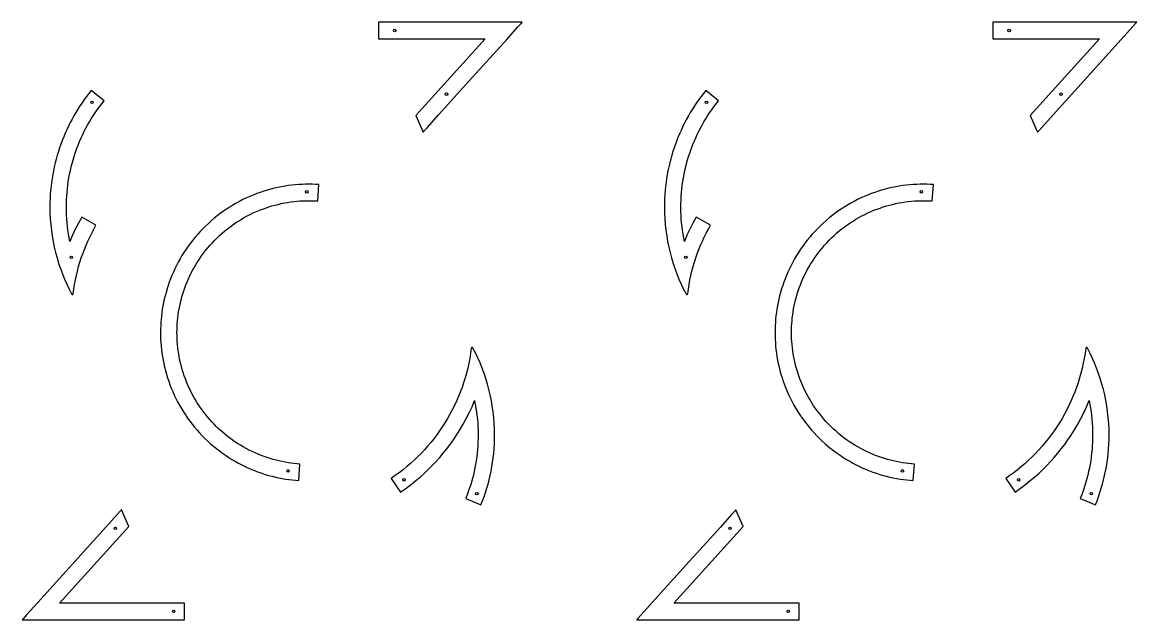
# Model space of a CAD drawing. Header units: millimetres. Extents: x -5172 to 15661, y -1212 to 2364.
# Drawn here: x 9974 to 12679, y 882 to 2332 of the extents above; entities that cross this region are included whole.
import ezdxf

# ---------------------------------------------------------------- set-up
doc = ezdxf.new("R2010")
doc.units = ezdxf.units.MM
doc.layers.get('0').update_dxf_attribs({"color": 18, "true_color": 0x000000})
doc.layers.add('TOP$Visible$Curves', color=1, linetype='Continuous', true_color=0xff0000)

msp = doc.modelspace()

# ---------------------------------------------------------------- linework, layer by layer
at = {"color": 7}
for centre in [(10877.8, 2312.2), (12369.1, 2312.2), (10143.3, 2137.8), (11003.5, 2157.7), (11634.6, 2137.8), (12494.8, 2157.7), (10664.5, 1920.7), (12155.8, 1920.7), (10093, 1761.9), (11584.3, 1761.9), (10618.7, 1243.5), (12110.1, 1243.5), (10900.6, 1221.8), (12392, 1221.8), (11077.2, 1188.2), (12568.5, 1188.2), (10200.1, 1104.2), (11691.4, 1104.2), (10341.6, 902.7), (11832.9, 902.7)]:
    msp.add_circle(centre, 3, dxfattribs=at)
at = {"layer": 'TOP$Visible$Curves', "lineweight": -3}
for points in [[(11187.3, 2332.2), (11187.3, 2332.2), (11187.2, 2332.2), (11187.1, 2332.2), (11186.8, 2332.2), (11185.3, 2332.2), (11179.4, 2332.2), (11157.3, 2332.2), (11078.2, 2332.2), (10838.3, 2332.2)], [(10838.3, 2332.2), (10838.3, 2292.2), (11097.3, 2292.2), (10929, 2105.8), (10946.8, 2065.8)], [(10946.8, 2065.8), (10946.8, 2065.8), (10946.9, 2065.8), (10947, 2066), (10947.5, 2066.5), (10949.5, 2068.8), (10957.2, 2077.2), (10984.4, 2107.4), (11067, 2199), (11149.7, 2290.6), (11176.9, 2320.8), (11184.6, 2329.2), (11186.6, 2331.4), (11187.1, 2332), (11187.2, 2332.2), (11187.3, 2332.2), (11187.3, 2332.2)], [(12678.6, 2332.2), (12678.6, 2332.2), (12678.6, 2332.2), (12678.5, 2332.2), (12678.1, 2332.2), (12676.6, 2332.2), (12670.8, 2332.2), (12648.6, 2332.2), (12569.5, 2332.2), (12329.6, 2332.2)], [(12329.6, 2332.2), (12329.6, 2292.2), (12588.6, 2292.2), (12420.4, 2105.8), (12438.2, 2065.8)], [(12438.2, 2065.8), (12438.2, 2065.8), (12438.2, 2065.8), (12438.3, 2066), (12438.8, 2066.5), (12440.9, 2068.8), (12448.5, 2077.2), (12475.7, 2107.4), (12558.4, 2199), (12641, 2290.6), (12668.3, 2320.8), (12675.9, 2329.2), (12677.9, 2331.4), (12678.4, 2332), (12678.6, 2332.2), (12678.6, 2332.2), (12678.6, 2332.2)], [(10141.5, 2166.7), (10135.7, 2159.4), (10130, 2152), (10124.5, 2144.5), (10119.1, 2136.8), (10113.9, 2129.1), (10108.9, 2121.2), (10104, 2113.2), (10099.3, 2105.1), (10094.8, 2096.9), (10090.4, 2088.6), (10086.2, 2080.2), (10082.1, 2071.6), (10078.3, 2063), (10074.6, 2054.3), (10071.1, 2045.5), (10067.7, 2036.6), (10064.6, 2027.7), (10061.6, 2018.6), (10058.9, 2009.5), (10056.3, 2000.2), (10053.9, 1990.9), (10051.7, 1981.5), (10049.7, 1972.1), (10047.9, 1962.6), (10046.3, 1953), (10045, 1943.3), (10043.8, 1933.6), (10042.8, 1923.8), (10042.1, 1913.9), (10041.5, 1904), (10041.2, 1894), (10041.1, 1884), (10041.3, 1869.7), (10042, 1855.6), (10043.1, 1841.6), (10044.6, 1827.6), (10046.5, 1813.9), (10048.9, 1800.2), (10051.7, 1786.7), (10054.8, 1773.4), (10058.4, 1760.2), (10062.3, 1747.2), (10066.7, 1734.3), (10071.4, 1721.6), (10076.5, 1709.1), (10081.9, 1696.8), (10087.7, 1684.7), (10093.8, 1672.8)], [(10172.5, 2141.5), (10141.5, 2166.7)], [(11632.8, 2166.7), (11627, 2159.4), (11621.3, 2152), (11615.8, 2144.5), (11610.5, 2136.8), (11605.3, 2129.1), (11600.2, 2121.2), (11595.3, 2113.2), (11590.6, 2105.1), (11586.1, 2096.9), (11581.7, 2088.6), (11577.5, 2080.2), (11573.5, 2071.6), (11569.6, 2063), (11565.9, 2054.3), (11562.4, 2045.5), (11559.1, 2036.6), (11555.9, 2027.7), (11553, 2018.6), (11550.2, 2009.5), (11547.6, 2000.2), (11545.2, 1990.9), (11543, 1981.5), (11541.1, 1972.1), (11539.3, 1962.6), (11537.7, 1953), (11536.3, 1943.3), (11535.1, 1933.6), (11534.1, 1923.8), (11533.4, 1913.9), (11532.8, 1904), (11532.5, 1894), (11532.4, 1884), (11532.6, 1869.7), (11533.3, 1855.6), (11534.4, 1841.6), (11535.9, 1827.6), (11537.9, 1813.9), (11540.2, 1800.2), (11543, 1786.7), (11546.2, 1773.4), (11549.7, 1760.2), (11553.7, 1747.2), (11558, 1734.3), (11562.7, 1721.6), (11567.8, 1709.1), (11573.2, 1696.8), (11579, 1684.7), (11585.2, 1672.8)], [(11663.8, 2141.5), (11632.8, 2166.7)], [(10089.6, 1800.6), (10087.9, 1809.5), (10086.3, 1818.4), (10085, 1827.4), (10083.8, 1836.4), (10082.8, 1845.6), (10082.1, 1854.8), (10081.5, 1864.1), (10081.2, 1873.3), (10081.1, 1882.5), (10081.1, 1891.8), (10081.4, 1901), (10081.9, 1910.3), (10082.6, 1919.3), (10083.4, 1928.3), (10084.5, 1937.3), (10085.8, 1946.2), (10087.2, 1955), (10088.9, 1963.8), (10090.7, 1972.5), (10092.7, 1981.2), (10094.9, 1989.7), (10097.2, 1998.2), (10099.8, 2006.6), (10102.5, 2014.9), (10105.8, 2024.3), (10109.4, 2033.6), (10113.1, 2042.9), (10117.1, 2052), (10120.8, 2059.8), (10124.6, 2067.6), (10128.5, 2075.2), (10132.7, 2082.8), (10137, 2090.3), (10141.4, 2097.7), (10146, 2105), (10150.8, 2112.2), (10155.9, 2119.7), (10161.3, 2127.1), (10166.8, 2134.3), (10172.5, 2141.5)], [(11580.9, 1800.6), (11579.2, 1809.5), (11577.6, 1818.4), (11576.3, 1827.4), (11575.1, 1836.4), (11574.2, 1845.6), (11573.4, 1854.8), (11572.9, 1864.1), (11572.5, 1873.3), (11572.4, 1882.5), (11572.5, 1891.8), (11572.8, 1901), (11573.2, 1910.3), (11573.9, 1919.3), (11574.8, 1928.3), (11575.8, 1937.3), (11577.1, 1946.2), (11578.5, 1955), (11580.2, 1963.8), (11582, 1972.5), (11584, 1981.2), (11586.2, 1989.7), (11588.6, 1998.2), (11591.1, 2006.6), (11593.8, 2014.9), (11597.1, 2024.3), (11600.7, 2033.6), (11604.5, 2042.9), (11608.4, 2052), (11612.1, 2059.8), (11615.9, 2067.6), (11619.9, 2075.2), (11624, 2082.8), (11628.3, 2090.3), (11632.7, 2097.7), (11637.3, 2105), (11642.1, 2112.2), (11647.3, 2119.7), (11652.6, 2127.1), (11658.1, 2134.3), (11663.8, 2141.5)], [(10693.9, 1938.4), (10685.9, 1938.9), (10677.8, 1939.1), (10669.7, 1939.2), (10661.5, 1939.1), (10653.2, 1938.9), (10644.9, 1938.4), (10636.5, 1937.7), (10628.1, 1936.9), (10619.6, 1935.8), (10611.1, 1934.5), (10602.6, 1933), (10594.1, 1931.3), (10585.6, 1929.3), (10577, 1927.2), (10568.5, 1924.8), (10559.9, 1922.2), (10551.4, 1919.3), (10543, 1916.3), (10534.6, 1913), (10526.2, 1909.5), (10517.9, 1905.8), (10509.6, 1901.8), (10501.4, 1897.6), (10493.3, 1893.2), (10485.4, 1888.6), (10477.5, 1883.8), (10469.7, 1878.7), (10462, 1873.5), (10454.5, 1868), (10447.1, 1862.3), (10439.8, 1856.5), (10432.7, 1850.5), (10425.8, 1844.2), (10419, 1837.8), (10412.4, 1831.3), (10406, 1824.6), (10399.8, 1817.7), (10393.7, 1810.7), (10387.9, 1803.5), (10382.2, 1796.2), (10376.7, 1788.8), (10371.5, 1781.2), (10366.5, 1773.6), (10361.6, 1765.9), (10357, 1758), (10352.6, 1750.1), (10348.5, 1742.2), (10344.5, 1734.1), (10340.8, 1726), (10337.3, 1717.9), (10334, 1709.7), (10330.9, 1701.5), (10328, 1693.3), (10325.4, 1685.1), (10323, 1676.8), (10320.7, 1668.6), (10318.7, 1660.3), (10316.9, 1652.1), (10315.3, 1644), (10313.9, 1635.8), (10312.8, 1627.7), (10311.7, 1619.6), (10310.9, 1611.6), (10310.3, 1603.6), (10309.9, 1595.6), (10309.6, 1587.6), (10309.5, 1579.5), (10309.6, 1571.3), (10309.8, 1563), (10310.3, 1554.7), (10311, 1546.3), (10311.9, 1537.9), (10312.9, 1529.4), (10314.2, 1520.9), (10315.7, 1512.4), (10317.5, 1503.9), (10319.4, 1495.3), (10321.6, 1486.8), (10323.9, 1478.2), (10326.5, 1469.7), (10329.4, 1461.2), (10332.4, 1452.7), (10335.7, 1444.3), (10339.2, 1435.9), (10343, 1427.6), (10346.9, 1419.4), (10351.1, 1411.2), (10355.5, 1403.1), (10360.1, 1395.1), (10365, 1387.2), (10370, 1379.4), (10375.3, 1371.8), (10380.7, 1364.3), (10386.4, 1356.9), (10392.2, 1349.6), (10398.3, 1342.5), (10404.5, 1335.6), (10410.9, 1328.8), (10417.4, 1322.2), (10424.2, 1315.8), (10431, 1309.5), (10438.1, 1303.5), (10445.2, 1297.6), (10452.5, 1292), (10459.9, 1286.5), (10467.5, 1281.3), (10475.1, 1276.2), (10482.8, 1271.4), (10490.7, 1266.8), (10498.6, 1262.4), (10506.6, 1258.2), (10514.6, 1254.3), (10522.7, 1250.5), (10530.8, 1247), (10539, 1243.7), (10547.2, 1240.6), (10555.4, 1237.8), (10563.7, 1235.1), (10571.9, 1232.7), (10580.1, 1230.5), (10588.4, 1228.5), (10596.6, 1226.7), (10604.8, 1225.1), (10612.9, 1223.7), (10621, 1222.5), (10629.1, 1221.5), (10637.1, 1220.7), (10645.1, 1220.1)], [(10691.2, 1898.5), (10693.9, 1938.4)], [(12185.2, 1938.4), (12177.2, 1938.9), (12169.2, 1939.1), (12161, 1939.2), (12152.8, 1939.1), (12144.6, 1938.9), (12136.2, 1938.4), (12127.9, 1937.7), (12119.4, 1936.9), (12111, 1935.8), (12102.5, 1934.5), (12094, 1933), (12085.4, 1931.3), (12076.9, 1929.3), (12068.3, 1927.2), (12059.8, 1924.8), (12051.3, 1922.2), (12042.8, 1919.3), (12034.3, 1916.3), (12025.9, 1913), (12017.5, 1909.5), (12009.2, 1905.8), (12000.9, 1901.8), (11992.8, 1897.6), (11984.7, 1893.2), (11976.7, 1888.6), (11968.8, 1883.8), (11961, 1878.7), (11953.4, 1873.5), (11945.8, 1868), (11938.4, 1862.3), (11931.2, 1856.5), (11924.1, 1850.5), (11917.1, 1844.2), (11910.4, 1837.8), (11903.8, 1831.3), (11897.3, 1824.6), (11891.1, 1817.7), (11885, 1810.7), (11879.2, 1803.5), (11873.5, 1796.2), (11868.1, 1788.8), (11862.8, 1781.2), (11857.8, 1773.6), (11853, 1765.9), (11848.4, 1758), (11844, 1750.1), (11839.8, 1742.2), (11835.8, 1734.1), (11832.1, 1726), (11828.6, 1717.9), (11825.3, 1709.7), (11822.2, 1701.5), (11819.4, 1693.3), (11816.7, 1685.1), (11814.3, 1676.8), (11812.1, 1668.6), (11810.1, 1660.3), (11808.3, 1652.1), (11806.7, 1644), (11805.3, 1635.8), (11804.1, 1627.7), (11803.1, 1619.6), (11802.3, 1611.6), (11801.6, 1603.6), (11801.2, 1595.6), (11800.9, 1587.6), (11800.8, 1579.5), (11800.9, 1571.3), (11801.2, 1563), (11801.7, 1554.7), (11802.3, 1546.3), (11803.2, 1537.9), (11804.3, 1529.4), (11805.6, 1520.9), (11807.1, 1512.4), (11808.8, 1503.9), (11810.7, 1495.3), (11812.9, 1486.8), (11815.3, 1478.2), (11817.9, 1469.7), (11820.7, 1461.2), (11823.8, 1452.7), (11827.1, 1444.3), (11830.6, 1435.9), (11834.3, 1427.6), (11838.3, 1419.4), (11842.4, 1411.2), (11846.8, 1403.1), (11851.5, 1395.1), (11856.3, 1387.2), (11861.3, 1379.4), (11866.6, 1371.8), (11872.1, 1364.3), (11877.7, 1356.9), (11883.6, 1349.6), (11889.6, 1342.5), (11895.8, 1335.6), (11902.2, 1328.8), (11908.8, 1322.2), (11915.5, 1315.8), (11922.4, 1309.5), (11929.4, 1303.5), (11936.6, 1297.6), (11943.9, 1292), (11951.3, 1286.5), (11958.8, 1281.3), (11966.4, 1276.2), (11974.2, 1271.4), (11982, 1266.8), (11989.9, 1262.4), (11997.9, 1258.2), (12005.9, 1254.3), (12014, 1250.5), (12022.2, 1247), (12030.3, 1243.7), (12038.5, 1240.6), (12046.8, 1237.8), (12055, 1235.1), (12063.2, 1232.7), (12071.5, 1230.5), (12079.7, 1228.5), (12087.9, 1226.7), (12096.1, 1225.1), (12104.2, 1223.7), (12112.4, 1222.5), (12120.4, 1221.5), (12128.5, 1220.7), (12136.4, 1220.1)], [(12182.5, 1898.5), (12185.2, 1938.4)], [(10647.8, 1260), (10640.7, 1260.5), (10633.6, 1261.3), (10626.4, 1262.1), (10619.2, 1263.2), (10612, 1264.4), (10604.7, 1265.9), (10597.4, 1267.5), (10590.1, 1269.2), (10582.7, 1271.2), (10575.4, 1273.4), (10568.1, 1275.7), (10560.8, 1278.3), (10553.5, 1281), (10546.2, 1283.9), (10539, 1287), (10531.8, 1290.4), (10524.7, 1293.9), (10517.6, 1297.6), (10510.5, 1301.5), (10503.6, 1305.6), (10496.7, 1309.9), (10489.9, 1314.4), (10483.2, 1319), (10476.6, 1323.9), (10470.1, 1328.9), (10463.8, 1334.1), (10457.5, 1339.5), (10451.4, 1345), (10445.4, 1350.7), (10439.6, 1356.6), (10433.9, 1362.6), (10428.4, 1368.8), (10423, 1375.1), (10417.8, 1381.6), (10412.8, 1388.1), (10408, 1394.8), (10403.3, 1401.6), (10398.8, 1408.6), (10394.5, 1415.6), (10390.4, 1422.7), (10386.5, 1429.9), (10382.8, 1437.1), (10379.2, 1444.5), (10375.9, 1451.9), (10372.8, 1459.3), (10369.9, 1466.8), (10367.2, 1474.3), (10364.6, 1481.9), (10362.3, 1489.4), (10360.2, 1497), (10358.3, 1504.6), (10356.6, 1512.2), (10355, 1519.8), (10353.7, 1527.4), (10352.6, 1534.9), (10351.6, 1542.5), (10350.8, 1549.9), (10350.2, 1557.4), (10349.8, 1564.8), (10349.6, 1572.1), (10349.5, 1579.4), (10349.6, 1586.7), (10349.8, 1593.8), (10350.2, 1600.9), (10350.8, 1608), (10351.5, 1615.1), (10352.4, 1622.3), (10353.5, 1629.5), (10354.7, 1636.8), (10356.1, 1644), (10357.7, 1651.3), (10359.5, 1658.6), (10361.5, 1666), (10363.6, 1673.3), (10366, 1680.6), (10368.5, 1687.9), (10371.2, 1695.2), (10374.2, 1702.5), (10377.3, 1709.7), (10380.6, 1716.9), (10384.1, 1724.1), (10387.8, 1731.1), (10391.7, 1738.2), (10395.8, 1745.1), (10400.1, 1752), (10404.6, 1758.8), (10409.3, 1765.5), (10414.1, 1772.1), (10419.1, 1778.6), (10424.4, 1784.9), (10429.7, 1791.2), (10435.3, 1797.3), (10441, 1803.3), (10446.9, 1809.1), (10452.9, 1814.8), (10459.1, 1820.3), (10465.4, 1825.7), (10471.8, 1830.9), (10478.4, 1835.9), (10485.1, 1840.8), (10491.9, 1845.4), (10498.8, 1849.9), (10505.8, 1854.2), (10512.9, 1858.3), (10520.1, 1862.2), (10527.4, 1866), (10534.7, 1869.5), (10542.1, 1872.8), (10549.5, 1875.9), (10557, 1878.8), (10564.6, 1881.5), (10572.1, 1884.1), (10579.7, 1886.4), (10587.3, 1888.5), (10594.9, 1890.4), (10602.5, 1892.1), (10610.1, 1893.7), (10617.6, 1895), (10625.2, 1896.2), (10632.7, 1897.1), (10640.2, 1897.9), (10647.6, 1898.5), (10655, 1898.9), (10662.4, 1899.2), (10669.7, 1899.2), (10676.9, 1899.2), (10684.1, 1898.9), (10691.2, 1898.5)], [(12139.1, 1260), (12132.1, 1260.5), (12124.9, 1261.3), (12117.7, 1262.1), (12110.5, 1263.2), (12103.3, 1264.4), (12096, 1265.9), (12088.7, 1267.5), (12081.4, 1269.2), (12074.1, 1271.2), (12066.8, 1273.4), (12059.4, 1275.7), (12052.1, 1278.3), (12044.8, 1281), (12037.6, 1283.9), (12030.3, 1287), (12023.1, 1290.4), (12016, 1293.9), (12008.9, 1297.6), (12001.9, 1301.5), (11994.9, 1305.6), (11988, 1309.9), (11981.3, 1314.4), (11974.6, 1319), (11968, 1323.9), (11961.5, 1328.9), (11955.1, 1334.1), (11948.9, 1339.5), (11942.7, 1345), (11936.8, 1350.7), (11930.9, 1356.6), (11925.3, 1362.6), (11919.7, 1368.8), (11914.4, 1375.1), (11909.2, 1381.6), (11904.1, 1388.1), (11899.3, 1394.8), (11894.6, 1401.6), (11890.1, 1408.6), (11885.8, 1415.6), (11881.7, 1422.7), (11877.8, 1429.9), (11874.1, 1437.1), (11870.6, 1444.5), (11867.3, 1451.9), (11864.1, 1459.3), (11861.2, 1466.8), (11858.5, 1474.3), (11856, 1481.9), (11853.7, 1489.4), (11851.5, 1497), (11849.6, 1504.6), (11847.9, 1512.2), (11846.4, 1519.8), (11845, 1527.4), (11843.9, 1534.9), (11842.9, 1542.5), (11842.2, 1549.9), (11841.6, 1557.4), (11841.1, 1564.8), (11840.9, 1572.1), (11840.8, 1579.4), (11840.9, 1586.7), (11841.1, 1593.8), (11841.5, 1600.9), (11842.1, 1608), (11842.8, 1615.1), (11843.7, 1622.3), (11844.8, 1629.5), (11846, 1636.8), (11847.4, 1644), (11849, 1651.3), (11850.8, 1658.6), (11852.8, 1666), (11854.9, 1673.3), (11857.3, 1680.6), (11859.8, 1687.9), (11862.6, 1695.2), (11865.5, 1702.5), (11868.6, 1709.7), (11871.9, 1716.9), (11875.5, 1724.1), (11879.2, 1731.1), (11883.1, 1738.2), (11887.2, 1745.1), (11891.5, 1752), (11895.9, 1758.8), (11900.6, 1765.5), (11905.5, 1772.1), (11910.5, 1778.6), (11915.7, 1784.9), (11921.1, 1791.2), (11926.6, 1797.3), (11932.3, 1803.3), (11938.2, 1809.1), (11944.2, 1814.8), (11950.4, 1820.3), (11956.7, 1825.7), (11963.1, 1830.9), (11969.7, 1835.9), (11976.4, 1840.8), (11983.2, 1845.4), (11990.1, 1849.9), (11997.1, 1854.2), (12004.3, 1858.3), (12011.4, 1862.2), (12018.7, 1866), (12026, 1869.5), (12033.4, 1872.8), (12040.9, 1875.9), (12048.4, 1878.8), (12055.9, 1881.5), (12063.4, 1884.1), (12071, 1886.4), (12078.6, 1888.5), (12086.2, 1890.4), (12093.8, 1892.1), (12101.4, 1893.7), (12109, 1895), (12116.5, 1896.2), (12124, 1897.1), (12131.5, 1897.9), (12139, 1898.5), (12146.4, 1898.9), (12153.7, 1899.2), (12161, 1899.2), (12168.2, 1899.2), (12175.4, 1898.9), (12182.5, 1898.5)], [(10118.2, 1859.5), (10110.1, 1844.8), (10102.6, 1829.8), (10095.8, 1815.3), (10089.6, 1800.6)], [(10097.6, 1673.5), (10099.1, 1684.7), (10100.9, 1695.8), (10103, 1706.8), (10105.4, 1717.7), (10108, 1728.5), (10110.8, 1739.2), (10113.9, 1749.8), (10117.3, 1760.2), (10120.9, 1770.6), (10124.8, 1780.8), (10128.9, 1791), (10133.3, 1801), (10137.8, 1810.8), (10142.6, 1820.6), (10147.7, 1830.2), (10152.9, 1839.7)], [(10152.9, 1839.7), (10118.2, 1859.5)], [(11609.5, 1859.5), (11601.5, 1844.8), (11593.9, 1829.8), (11587.2, 1815.3), (11580.9, 1800.6)], [(11588.9, 1673.5), (11590.5, 1684.7), (11592.3, 1695.8), (11594.3, 1706.8), (11596.7, 1717.7), (11599.3, 1728.5), (11602.2, 1739.2), (11605.3, 1749.8), (11608.6, 1760.2), (11612.3, 1770.6), (11616.1, 1780.8), (11620.2, 1791), (11624.6, 1801), (11629.2, 1810.8), (11634, 1820.6), (11639, 1830.2), (11644.3, 1839.7)], [(11644.3, 1839.7), (11609.5, 1859.5)], [(10093.8, 1672.8), (10093.9, 1672.8), (10093.9, 1672.8), (10093.9, 1672.7), (10093.9, 1672.7), (10093.9, 1672.7), (10094, 1672.6), (10094, 1672.6), (10094, 1672.6), (10094, 1672.5), (10094.1, 1672.5), (10094.1, 1672.5), (10094.1, 1672.4), (10094.1, 1672.4), (10094.2, 1672.4), (10094.2, 1672.4), (10094.2, 1672.3), (10094.2, 1672.3), (10094.3, 1672.3), (10094.3, 1672.3), (10094.3, 1672.2), (10094.4, 1672.2), (10094.4, 1672.2), (10094.4, 1672.2), (10094.5, 1672.1), (10094.5, 1672.1), (10094.5, 1672.1), (10094.6, 1672.1), (10094.6, 1672), (10094.6, 1672), (10094.7, 1672), (10094.7, 1672), (10094.7, 1672), (10094.8, 1671.9), (10094.8, 1671.9), (10094.9, 1671.9), (10094.9, 1671.9), (10094.9, 1671.9), (10095, 1671.9), (10095, 1671.9), (10095, 1671.8), (10095.1, 1671.8), (10095.1, 1671.8), (10095.2, 1671.8), (10095.2, 1671.8), (10095.2, 1671.8), (10095.3, 1671.8), (10095.3, 1671.8), (10095.4, 1671.8), (10095.4, 1671.8), (10095.4, 1671.8), (10095.5, 1671.8), (10095.5, 1671.8), (10095.6, 1671.8), (10095.6, 1671.8), (10095.6, 1671.8), (10095.7, 1671.8), (10095.7, 1671.8), (10095.8, 1671.8), (10095.8, 1671.8), (10095.8, 1671.8), (10095.9, 1671.8), (10095.9, 1671.8), (10095.9, 1671.8), (10096, 1671.8), (10096, 1671.8), (10096, 1671.8), (10096.1, 1671.8), (10096.1, 1671.8), (10096.2, 1671.8), (10096.2, 1671.9), (10096.2, 1671.9), (10096.3, 1671.9), (10096.3, 1671.9), (10096.3, 1671.9), (10096.4, 1671.9), (10096.4, 1671.9), (10096.4, 1672), (10096.5, 1672), (10096.5, 1672), (10096.6, 1672), (10096.6, 1672), (10096.6, 1672), (10096.7, 1672.1), (10096.7, 1672.1), (10096.7, 1672.1), (10096.8, 1672.1), (10096.8, 1672.2), (10096.8, 1672.2), (10096.9, 1672.2), (10096.9, 1672.2), (10096.9, 1672.3), (10096.9, 1672.3), (10097, 1672.3), (10097, 1672.3), (10097, 1672.4), (10097.1, 1672.4), (10097.1, 1672.4), (10097.1, 1672.5), (10097.1, 1672.5), (10097.2, 1672.5), (10097.2, 1672.6), (10097.2, 1672.6), (10097.2, 1672.6), (10097.3, 1672.7), (10097.3, 1672.7), (10097.3, 1672.7), (10097.3, 1672.8), (10097.4, 1672.8), (10097.4, 1672.8), (10097.4, 1672.9), (10097.4, 1672.9), (10097.4, 1672.9), (10097.4, 1673), (10097.5, 1673), (10097.5, 1673), (10097.5, 1673.1), (10097.5, 1673.1), (10097.5, 1673.2), (10097.5, 1673.2), (10097.5, 1673.2), (10097.5, 1673.3), (10097.6, 1673.3), (10097.6, 1673.3), (10097.6, 1673.4), (10097.6, 1673.4), (10097.6, 1673.4), (10097.6, 1673.5), (10097.6, 1673.5)], [(11585.2, 1672.8), (11585.2, 1672.8), (11585.2, 1672.8), (11585.2, 1672.7), (11585.3, 1672.7), (11585.3, 1672.7), (11585.3, 1672.6), (11585.3, 1672.6), (11585.3, 1672.6), (11585.4, 1672.5), (11585.4, 1672.5), (11585.4, 1672.5), (11585.4, 1672.4), (11585.5, 1672.4), (11585.5, 1672.4), (11585.5, 1672.4), (11585.5, 1672.3), (11585.6, 1672.3), (11585.6, 1672.3), (11585.6, 1672.3), (11585.7, 1672.2), (11585.7, 1672.2), (11585.7, 1672.2), (11585.8, 1672.2), (11585.8, 1672.1), (11585.8, 1672.1), (11585.9, 1672.1), (11585.9, 1672.1), (11585.9, 1672), (11586, 1672), (11586, 1672), (11586, 1672), (11586.1, 1672), (11586.1, 1671.9), (11586.1, 1671.9), (11586.2, 1671.9), (11586.2, 1671.9), (11586.3, 1671.9), (11586.3, 1671.9), (11586.3, 1671.9), (11586.4, 1671.8), (11586.4, 1671.8), (11586.5, 1671.8), (11586.5, 1671.8), (11586.5, 1671.8), (11586.6, 1671.8), (11586.6, 1671.8), (11586.7, 1671.8), (11586.7, 1671.8), (11586.7, 1671.8), (11586.8, 1671.8), (11586.8, 1671.8), (11586.9, 1671.8), (11586.9, 1671.8), (11586.9, 1671.8), (11587, 1671.8), (11587, 1671.8), (11587, 1671.8), (11587.1, 1671.8), (11587.1, 1671.8), (11587.2, 1671.8), (11587.2, 1671.8), (11587.2, 1671.8), (11587.3, 1671.8), (11587.3, 1671.8), (11587.3, 1671.8), (11587.4, 1671.8), (11587.4, 1671.8), (11587.5, 1671.8), (11587.5, 1671.8), (11587.5, 1671.9), (11587.6, 1671.9), (11587.6, 1671.9), (11587.6, 1671.9), (11587.7, 1671.9), (11587.7, 1671.9), (11587.7, 1671.9), (11587.8, 1672), (11587.8, 1672), (11587.8, 1672), (11587.9, 1672), (11587.9, 1672), (11588, 1672), (11588, 1672.1), (11588, 1672.1), (11588.1, 1672.1), (11588.1, 1672.1), (11588.1, 1672.2), (11588.2, 1672.2), (11588.2, 1672.2), (11588.2, 1672.2), (11588.2, 1672.3), (11588.3, 1672.3), (11588.3, 1672.3), (11588.3, 1672.3), (11588.4, 1672.4), (11588.4, 1672.4), (11588.4, 1672.4), (11588.5, 1672.5), (11588.5, 1672.5), (11588.5, 1672.5), (11588.5, 1672.6), (11588.6, 1672.6), (11588.6, 1672.6), (11588.6, 1672.7), (11588.6, 1672.7), (11588.6, 1672.7), (11588.7, 1672.8), (11588.7, 1672.8), (11588.7, 1672.8), (11588.7, 1672.9), (11588.7, 1672.9), (11588.8, 1672.9), (11588.8, 1673), (11588.8, 1673), (11588.8, 1673), (11588.8, 1673.1), (11588.8, 1673.1), (11588.8, 1673.2), (11588.9, 1673.2), (11588.9, 1673.2), (11588.9, 1673.3), (11588.9, 1673.3), (11588.9, 1673.3), (11588.9, 1673.4), (11588.9, 1673.4), (11588.9, 1673.4), (11588.9, 1673.5), (11588.9, 1673.5)], [(11067.5, 1541.7), (11067.5, 1541.7), (11067.5, 1541.8), (11067.4, 1541.8), (11067.4, 1541.8), (11067.4, 1541.9), (11067.4, 1541.9), (11067.4, 1541.9), (11067.3, 1542), (11067.3, 1542), (11067.3, 1542), (11067.3, 1542), (11067.2, 1542.1), (11067.2, 1542.1), (11067.2, 1542.1), (11067.2, 1542.2), (11067.1, 1542.2), (11067.1, 1542.2), (11067.1, 1542.2), (11067, 1542.3), (11067, 1542.3), (11067, 1542.3), (11067, 1542.3), (11066.9, 1542.4), (11066.9, 1542.4), (11066.9, 1542.4), (11066.8, 1542.4), (11066.8, 1542.5), (11066.8, 1542.5), (11066.7, 1542.5), (11066.7, 1542.5), (11066.6, 1542.5), (11066.6, 1542.6), (11066.6, 1542.6), (11066.5, 1542.6), (11066.5, 1542.6), (11066.5, 1542.6), (11066.4, 1542.6), (11066.4, 1542.7), (11066.3, 1542.7), (11066.3, 1542.7), (11066.3, 1542.7), (11066.2, 1542.7), (11066.2, 1542.7), (11066.1, 1542.7), (11066.1, 1542.7), (11066.1, 1542.7), (11066, 1542.7), (11066, 1542.7), (11065.9, 1542.7), (11065.9, 1542.8), (11065.9, 1542.8), (11065.8, 1542.8), (11065.8, 1542.8), (11065.8, 1542.8), (11065.7, 1542.8), (11065.7, 1542.8), (11065.6, 1542.8), (11065.6, 1542.8), (11065.6, 1542.8), (11065.5, 1542.7), (11065.5, 1542.7), (11065.4, 1542.7), (11065.4, 1542.7), (11065.4, 1542.7), (11065.3, 1542.7), (11065.3, 1542.7), (11065.3, 1542.7), (11065.2, 1542.7), (11065.2, 1542.7), (11065.2, 1542.7), (11065.1, 1542.7), (11065.1, 1542.6), (11065, 1542.6), (11065, 1542.6), (11065, 1542.6), (11064.9, 1542.6), (11064.9, 1542.6), (11064.9, 1542.6), (11064.8, 1542.5), (11064.8, 1542.5), (11064.8, 1542.5), (11064.7, 1542.5), (11064.7, 1542.5), (11064.7, 1542.4), (11064.6, 1542.4), (11064.6, 1542.4), (11064.6, 1542.4), (11064.5, 1542.3), (11064.5, 1542.3), (11064.5, 1542.3), (11064.4, 1542.3), (11064.4, 1542.2), (11064.4, 1542.2), (11064.3, 1542.2), (11064.3, 1542.2), (11064.3, 1542.1), (11064.3, 1542.1), (11064.2, 1542.1), (11064.2, 1542), (11064.2, 1542), (11064.2, 1542), (11064.1, 1541.9), (11064.1, 1541.9), (11064.1, 1541.9), (11064.1, 1541.8), (11064, 1541.8), (11064, 1541.8), (11064, 1541.7), (11064, 1541.7), (11064, 1541.7), (11063.9, 1541.6), (11063.9, 1541.6), (11063.9, 1541.6), (11063.9, 1541.5), (11063.9, 1541.5), (11063.9, 1541.4), (11063.9, 1541.4), (11063.8, 1541.4), (11063.8, 1541.3), (11063.8, 1541.3), (11063.8, 1541.3), (11063.8, 1541.2), (11063.8, 1541.2), (11063.8, 1541.2), (11063.8, 1541.1), (11063.8, 1541.1), (11063.8, 1541), (11063.8, 1541)], [(11087.1, 1161.1), (11091, 1170.9), (11094.7, 1180.9), (11098.1, 1191), (11101.3, 1201.2), (11104.3, 1211.4), (11107, 1221.8), (11109.5, 1232.3), (11111.7, 1242.9), (11113.7, 1253.6), (11115.4, 1264.3), (11116.9, 1275.2), (11118.1, 1286.1), (11119.1, 1297.1), (11119.7, 1308.2), (11120.1, 1319.3), (11120.3, 1330.5), (11120.1, 1344.8), (11119.4, 1358.9), (11118.3, 1373), (11116.8, 1386.9), (11114.8, 1400.7), (11112.5, 1414.3), (11109.7, 1427.8), (11106.5, 1441.1), (11103, 1454.3), (11099, 1467.4), (11094.7, 1480.2), (11090, 1492.9), (11084.9, 1505.4), (11079.4, 1517.7), (11073.6, 1529.8), (11067.5, 1541.7)], [(12558.8, 1541.7), (12558.8, 1541.7), (12558.8, 1541.8), (12558.8, 1541.8), (12558.8, 1541.8), (12558.7, 1541.9), (12558.7, 1541.9), (12558.7, 1541.9), (12558.7, 1542), (12558.7, 1542), (12558.6, 1542), (12558.6, 1542), (12558.6, 1542.1), (12558.6, 1542.1), (12558.5, 1542.1), (12558.5, 1542.2), (12558.5, 1542.2), (12558.4, 1542.2), (12558.4, 1542.2), (12558.4, 1542.3), (12558.3, 1542.3), (12558.3, 1542.3), (12558.3, 1542.3), (12558.3, 1542.4), (12558.2, 1542.4), (12558.2, 1542.4), (12558.2, 1542.4), (12558.1, 1542.5), (12558.1, 1542.5), (12558, 1542.5), (12558, 1542.5), (12558, 1542.5), (12557.9, 1542.6), (12557.9, 1542.6), (12557.9, 1542.6), (12557.8, 1542.6), (12557.8, 1542.6), (12557.8, 1542.6), (12557.7, 1542.7), (12557.7, 1542.7), (12557.6, 1542.7), (12557.6, 1542.7), (12557.6, 1542.7), (12557.5, 1542.7), (12557.5, 1542.7), (12557.4, 1542.7), (12557.4, 1542.7), (12557.4, 1542.7), (12557.3, 1542.7), (12557.3, 1542.7), (12557.2, 1542.8), (12557.2, 1542.8), (12557.2, 1542.8), (12557.1, 1542.8), (12557.1, 1542.8), (12557, 1542.8), (12557, 1542.8), (12557, 1542.8), (12556.9, 1542.8), (12556.9, 1542.8), (12556.9, 1542.7), (12556.8, 1542.7), (12556.8, 1542.7), (12556.7, 1542.7), (12556.7, 1542.7), (12556.7, 1542.7), (12556.6, 1542.7), (12556.6, 1542.7), (12556.6, 1542.7), (12556.5, 1542.7), (12556.5, 1542.7), (12556.5, 1542.7), (12556.4, 1542.6), (12556.4, 1542.6), (12556.3, 1542.6), (12556.3, 1542.6), (12556.3, 1542.6), (12556.2, 1542.6), (12556.2, 1542.6), (12556.2, 1542.5), (12556.1, 1542.5), (12556.1, 1542.5), (12556.1, 1542.5), (12556, 1542.5), (12556, 1542.4), (12556, 1542.4), (12555.9, 1542.4), (12555.9, 1542.4), (12555.9, 1542.3), (12555.8, 1542.3), (12555.8, 1542.3), (12555.8, 1542.3), (12555.7, 1542.2), (12555.7, 1542.2), (12555.7, 1542.2), (12555.6, 1542.2), (12555.6, 1542.1), (12555.6, 1542.1), (12555.6, 1542.1), (12555.5, 1542), (12555.5, 1542), (12555.5, 1542), (12555.5, 1541.9), (12555.4, 1541.9), (12555.4, 1541.9), (12555.4, 1541.8), (12555.4, 1541.8), (12555.4, 1541.8), (12555.3, 1541.7), (12555.3, 1541.7), (12555.3, 1541.7), (12555.3, 1541.6), (12555.3, 1541.6), (12555.2, 1541.6), (12555.2, 1541.5), (12555.2, 1541.5), (12555.2, 1541.4), (12555.2, 1541.4), (12555.2, 1541.4), (12555.2, 1541.3), (12555.1, 1541.3), (12555.1, 1541.3), (12555.1, 1541.2), (12555.1, 1541.2), (12555.1, 1541.2), (12555.1, 1541.1), (12555.1, 1541.1), (12555.1, 1541), (12555.1, 1541)], [(12578.5, 1161.1), (12582.4, 1170.9), (12586, 1180.9), (12589.5, 1191), (12592.7, 1201.2), (12595.6, 1211.4), (12598.3, 1221.8), (12600.8, 1232.3), (12603.1, 1242.9), (12605, 1253.6), (12606.8, 1264.3), (12608.2, 1275.2), (12609.4, 1286.1), (12610.4, 1297.1), (12611.1, 1308.2), (12611.5, 1319.3), (12611.6, 1330.5), (12611.4, 1344.8), (12610.7, 1358.9), (12609.6, 1373), (12608.1, 1386.9), (12606.2, 1400.7), (12603.8, 1414.3), (12601, 1427.8), (12597.9, 1441.1), (12594.3, 1454.3), (12590.3, 1467.4), (12586, 1480.2), (12581.3, 1492.9), (12576.2, 1505.4), (12570.8, 1517.7), (12565, 1529.8), (12558.8, 1541.7)], [(11063.8, 1541), (11062.1, 1528.7), (11060, 1516.6), (11057.7, 1504.6), (11055, 1492.6), (11052, 1480.8), (11048.7, 1469.2), (11045.1, 1457.6), (11041.2, 1446.2), (11037, 1434.9), (11032.6, 1423.8), (11027.8, 1412.9), (11022.7, 1402), (11017.4, 1391.4), (11011.8, 1380.9), (11005.9, 1370.6), (10999.8, 1360.4), (10993.4, 1350.4), (10986.7, 1340.6), (10979.8, 1331), (10972.7, 1321.6), (10965.3, 1312.4), (10957.7, 1303.4), (10949.9, 1294.6), (10941.8, 1286), (10933.5, 1277.6), (10925, 1269.4), (10916.3, 1261.5), (10907.3, 1253.8), (10898.2, 1246.3), (10888.9, 1239), (10879.3, 1232), (10869.6, 1225.3)], [(12555.1, 1541), (12553.4, 1528.7), (12551.4, 1516.6), (12549, 1504.6), (12546.3, 1492.6), (12543.4, 1480.8), (12540.1, 1469.2), (12536.5, 1457.6), (12532.6, 1446.2), (12528.4, 1434.9), (12523.9, 1423.8), (12519.1, 1412.9), (12514.1, 1402), (12508.7, 1391.4), (12503.1, 1380.9), (12497.3, 1370.6), (12491.1, 1360.4), (12484.7, 1350.4), (12478.1, 1340.6), (12471.2, 1331), (12464, 1321.6), (12456.7, 1312.4), (12449, 1303.4), (12441.2, 1294.6), (12433.1, 1286), (12424.8, 1277.6), (12416.3, 1269.4), (12407.6, 1261.5), (12398.7, 1253.8), (12389.5, 1246.3), (12380.2, 1239), (12370.7, 1232), (12360.9, 1225.3)], [(10892, 1192.2), (10905.4, 1201.5), (10918.4, 1211.3), (10929, 1219.8), (10939.3, 1228.5), (10949.4, 1237.5), (10959.2, 1246.8), (10968.8, 1256.3), (10978.1, 1266.2), (10987.1, 1276.2), (10995.8, 1286.5), (11004.3, 1297.1), (11012.5, 1307.9), (11020.4, 1318.9), (11027.9, 1330.2), (11036.3, 1343.4), (11044.2, 1356.9), (11051.7, 1370.7), (11058.8, 1384.7), (11065.5, 1399.2), (11071.8, 1414)], [(11071.8, 1414), (11073.5, 1405), (11075, 1396.1), (11076.4, 1387.1), (11077.5, 1378.1), (11078.5, 1368.9), (11079.3, 1359.7), (11079.8, 1350.5), (11080.1, 1341.2), (11080.3, 1332), (11080.2, 1322.7), (11079.9, 1313.5), (11079.4, 1304.3), (11078.8, 1295.2), (11077.9, 1286.2), (11076.8, 1277.3), (11075.6, 1268.3), (11074.1, 1259.5), (11072.5, 1250.8), (11070.7, 1242), (11068.7, 1233.4), (11066.5, 1224.8), (11064.1, 1216.4), (11061.6, 1208), (11058.8, 1199.6), (11054.7, 1187.8), (11050.1, 1176.2)], [(12383.3, 1192.2), (12396.7, 1201.5), (12409.7, 1211.3), (12420.3, 1219.8), (12430.6, 1228.5), (12440.7, 1237.5), (12450.5, 1246.8), (12460.1, 1256.3), (12469.4, 1266.2), (12478.4, 1276.2), (12487.2, 1286.5), (12495.6, 1297.1), (12503.8, 1307.9), (12511.7, 1318.9), (12519.3, 1330.2), (12527.6, 1343.4), (12535.6, 1356.9), (12543.1, 1370.7), (12550.1, 1384.7), (12556.8, 1399.2), (12563.1, 1414)], [(12563.1, 1414), (12564.8, 1405), (12566.4, 1396.1), (12567.7, 1387.1), (12568.9, 1378.1), (12569.8, 1368.9), (12570.6, 1359.7), (12571.1, 1350.5), (12571.5, 1341.2), (12571.6, 1332), (12571.5, 1322.7), (12571.3, 1313.5), (12570.8, 1304.3), (12570.1, 1295.2), (12569.2, 1286.2), (12568.2, 1277.3), (12566.9, 1268.3), (12565.5, 1259.5), (12563.8, 1250.8), (12562, 1242), (12560, 1233.4), (12557.8, 1224.8), (12555.4, 1216.4), (12552.9, 1208), (12550.2, 1199.6), (12546, 1187.8), (12541.4, 1176.2)], [(10645.1, 1220.1), (10647.8, 1260)], [(12136.4, 1220.1), (12139.1, 1260)], [(10869.6, 1225.3), (10892, 1192.2)], [(12360.9, 1225.3), (12383.3, 1192.2)], [(11050.1, 1176.2), (11087.1, 1161.1)], [(12541.4, 1176.2), (12578.5, 1161.1)], [(10214.5, 1148.8), (10214.5, 1148.7), (10214.5, 1148.7), (10214.4, 1148.6), (10213.8, 1148), (10211.8, 1145.8), (10204.2, 1137.3), (10177, 1107.1), (10094.3, 1015.5), (10011.6, 923.9), (9984.4, 893.8), (9976.8, 885.3), (9974.8, 883.1), (9974.2, 882.5), (9974.1, 882.4), (9974.1, 882.3), (9974.1, 882.3)], [(10368.1, 882.3), (10368.1, 922.3), (10064.1, 922.3), (10232.3, 1108.8), (10214.5, 1148.8)], [(11705.9, 1148.8), (11705.8, 1148.7), (11705.8, 1148.7), (11705.7, 1148.6), (11705.2, 1148), (11703.2, 1145.8), (11695.5, 1137.3), (11668.3, 1107.1), (11585.6, 1015.5), (11503, 923.9), (11475.7, 893.8), (11468.1, 885.3), (11466.1, 883.1), (11465.6, 882.5), (11465.5, 882.4), (11465.4, 882.3), (11465.4, 882.3)], [(11859.4, 882.3), (11859.4, 922.3), (11555.4, 922.3), (11723.6, 1108.8), (11705.9, 1148.8)], [(9974.1, 882.3), (9974.1, 882.3), (9974.1, 882.3), (9974.2, 882.3), (9974.7, 882.3), (9976.4, 882.3), (9983.3, 882.3), (10009.2, 882.3), (10100.5, 882.3), (10368.1, 882.3)], [(11465.4, 882.3), (11465.4, 882.3), (11465.4, 882.3), (11465.6, 882.3), (11466, 882.3), (11467.8, 882.3), (11474.6, 882.3), (11500.5, 882.3), (11591.9, 882.3), (11859.4, 882.3)]]:
    msp.add_lwpolyline(points, dxfattribs=at)

doc.saveas('drawing.dxf')
